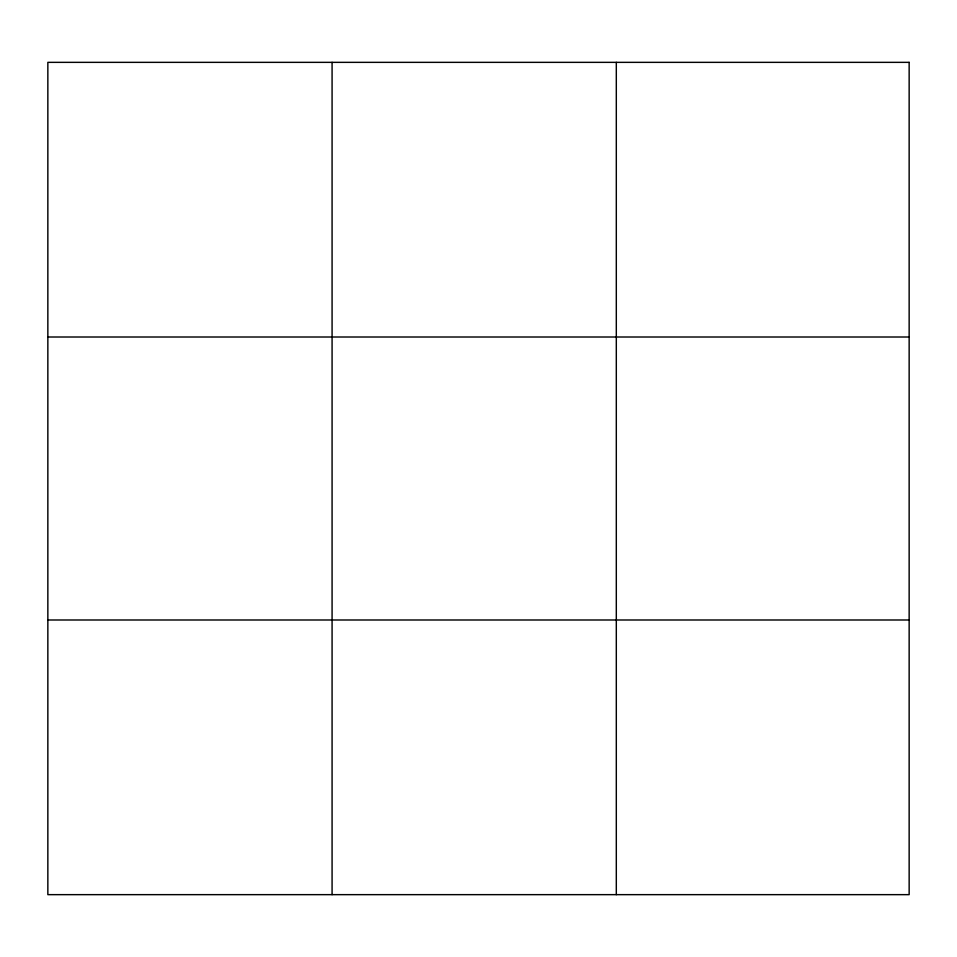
<?xml version="1.0" encoding="UTF-8"?>
<svg xmlns="http://www.w3.org/2000/svg" width="957" height="957" viewBox="0 0 957 957"><rect width="100%" height="100%" fill="white"/><g stroke="black" fill="none" stroke-linecap="round" stroke-linejoin="round"><path stroke-width="1.44" d="M332.079 894.651L332.079 62.349M616.308 894.651L616.308 62.349M47.85 337.008L909.15 337.008M47.85 619.992L909.15 619.992M909.15 62.349L909.15 894.651L47.85 894.651L47.85 62.349L909.15 62.349"/></g></svg>
